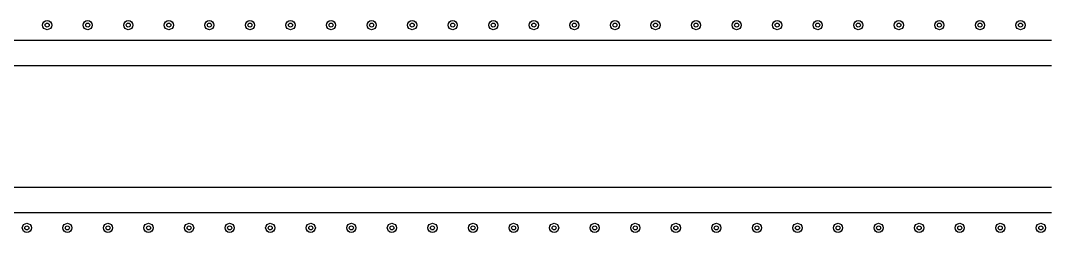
# Model space of a CAD drawing. Extents: x 97 to 313, y -171 to 213.
# Drawn here: x 212.3 to 263, y 72.1 to 82.6 of the extents above; entities that cross this region are included whole.
import ezdxf

# ---------------------------------------------------------------- set-up
doc = ezdxf.new("R2010")
doc.units = 0
doc.layers.add('BLACK', color=7, linetype='CONTINUOUS')

msp = doc.modelspace()

# ---------------------------------------------------------------- linework, layer by layer
at = {"layer": 'BLACK', "linetype": 'CONTINUOUS'}
for p, q in [((213.413, 82.3452), (213.43, 82.4313)), ((213.43, 82.2591), (213.413, 82.3452)), ((213.43, 82.4313), (213.478, 82.5043)), ((213.478, 82.1861), (213.43, 82.2591)), ((213.478, 82.5043), (213.551, 82.553)), ((213.551, 82.1373), (213.478, 82.1861)), ((213.551, 82.553), (213.638, 82.5702)), ((213.638, 82.1202), (213.551, 82.1373)), ((213.638, 82.5702), (213.724, 82.553)), ((213.724, 82.1373), (213.638, 82.1202)), ((213.724, 82.553), (213.797, 82.5043)), ((213.797, 82.1861), (213.724, 82.1373)), ((213.797, 82.5043), (213.845, 82.4313)), ((213.845, 82.2591), (213.797, 82.1861)), ((213.845, 82.4313), (213.863, 82.3452)), ((213.863, 82.3452), (213.845, 82.2591)), ((215.413, 82.3452), (215.43, 82.4313)), ((215.43, 82.2591), (215.413, 82.3452)), ((215.43, 82.4313), (215.478, 82.5043)), ((215.478, 82.1861), (215.43, 82.2591)), ((215.478, 82.5043), (215.551, 82.553)), ((215.551, 82.1373), (215.478, 82.1861)), ((215.551, 82.553), (215.638, 82.5702)), ((215.638, 82.1202), (215.551, 82.1373)), ((215.638, 82.5702), (215.724, 82.553)), ((215.724, 82.1373), (215.638, 82.1202)), ((215.724, 82.553), (215.797, 82.5043)), ((215.797, 82.1861), (215.724, 82.1373)), ((215.797, 82.5043), (215.845, 82.4313)), ((215.845, 82.2591), (215.797, 82.1861)), ((215.845, 82.4313), (215.863, 82.3452)), ((215.863, 82.3452), (215.845, 82.2591)), ((217.412, 82.3452), (217.429, 82.4313)), ((217.429, 82.2591), (217.412, 82.3452)), ((217.429, 82.4313), (217.478, 82.5043)), ((217.478, 82.1861), (217.429, 82.2591)), ((217.478, 82.5043), (217.551, 82.553)), ((217.551, 82.1373), (217.478, 82.1861)), ((217.551, 82.553), (217.637, 82.5702)), ((217.637, 82.1202), (217.551, 82.1373)), ((217.637, 82.5702), (217.723, 82.553)), ((217.723, 82.1373), (217.637, 82.1202)), ((217.723, 82.553), (217.796, 82.5043)), ((217.796, 82.1861), (217.723, 82.1373)), ((217.796, 82.5043), (217.845, 82.4313)), ((217.845, 82.2591), (217.796, 82.1861)), ((217.845, 82.4313), (217.862, 82.3452)), ((217.862, 82.3452), (217.845, 82.2591)), ((219.412, 82.3452), (219.429, 82.4313)), ((219.429, 82.2591), (219.412, 82.3452)), ((219.429, 82.4313), (219.478, 82.5043)), ((219.478, 82.1861), (219.429, 82.2591)), ((219.478, 82.5043), (219.551, 82.553)), ((219.551, 82.1373), (219.478, 82.1861)), ((219.551, 82.553), (219.637, 82.5702)), ((219.637, 82.1202), (219.551, 82.1373)), ((219.637, 82.5702), (219.723, 82.553)), ((219.723, 82.1373), (219.637, 82.1202)), ((219.723, 82.553), (219.796, 82.5043)), ((219.796, 82.1861), (219.723, 82.1373)), ((219.796, 82.5043), (219.845, 82.4313)), ((219.845, 82.2591), (219.796, 82.1861)), ((219.845, 82.4313), (219.862, 82.3452)), ((219.862, 82.3452), (219.845, 82.2591)), ((221.411, 82.3452), (221.428, 82.4313)), ((221.428, 82.2591), (221.411, 82.3452)), ((221.428, 82.4313), (221.477, 82.5043)), ((221.477, 82.1861), (221.428, 82.2591)), ((221.477, 82.5043), (221.55, 82.553)), ((221.55, 82.1373), (221.477, 82.1861)), ((221.55, 82.553), (221.636, 82.5702)), ((221.636, 82.1202), (221.55, 82.1373)), ((221.636, 82.5702), (221.722, 82.553)), ((221.722, 82.1373), (221.636, 82.1202)), ((221.722, 82.553), (221.795, 82.5043)), ((221.795, 82.1861), (221.722, 82.1373)), ((221.795, 82.5043), (221.844, 82.4313)), ((221.844, 82.2591), (221.795, 82.1861)), ((221.844, 82.4313), (221.861, 82.3452)), ((221.861, 82.3452), (221.844, 82.2591)), ((223.411, 82.3452), (223.428, 82.4313)), ((223.428, 82.2591), (223.411, 82.3452)), ((223.428, 82.4313), (223.477, 82.5043)), ((223.477, 82.1861), (223.428, 82.2591)), ((223.477, 82.5043), (223.55, 82.553)), ((223.55, 82.1373), (223.477, 82.1861)), ((223.55, 82.553), (223.636, 82.5702)), ((223.636, 82.1202), (223.55, 82.1373)), ((223.636, 82.5702), (223.722, 82.553)), ((223.722, 82.1373), (223.636, 82.1202)), ((223.722, 82.553), (223.795, 82.5043)), ((223.795, 82.1861), (223.722, 82.1373)), ((223.795, 82.5043), (223.844, 82.4313)), ((223.844, 82.2591), (223.795, 82.1861)), ((223.844, 82.4313), (223.861, 82.3452)), ((223.861, 82.3452), (223.844, 82.2591)), ((225.41, 82.3452), (225.427, 82.4313)), ((225.427, 82.2591), (225.41, 82.3452)), ((225.427, 82.4313), (225.476, 82.5043)), ((225.476, 82.1861), (225.427, 82.2591)), ((225.476, 82.5043), (225.549, 82.553)), ((225.549, 82.1373), (225.476, 82.1861)), ((225.549, 82.553), (225.635, 82.5702)), ((225.635, 82.1202), (225.549, 82.1373)), ((225.635, 82.5702), (225.721, 82.553)), ((225.721, 82.1373), (225.635, 82.1202)), ((225.721, 82.553), (225.794, 82.5043)), ((225.794, 82.1861), (225.721, 82.1373)), ((225.794, 82.5043), (225.843, 82.4313)), ((225.843, 82.2591), (225.794, 82.1861)), ((225.843, 82.4313), (225.86, 82.3452)), ((225.86, 82.3452), (225.843, 82.2591)), ((227.41, 82.3452), (227.427, 82.4313)), ((227.427, 82.2591), (227.41, 82.3452)), ((227.427, 82.4313), (227.476, 82.5043)), ((227.476, 82.1861), (227.427, 82.2591)), ((227.476, 82.5043), (227.549, 82.553)), ((227.549, 82.1373), (227.476, 82.1861)), ((227.549, 82.553), (227.635, 82.5702)), ((227.635, 82.1202), (227.549, 82.1373)), ((227.635, 82.5702), (227.721, 82.553)), ((227.721, 82.1373), (227.635, 82.1202)), ((227.721, 82.553), (227.794, 82.5043)), ((227.794, 82.1861), (227.721, 82.1373)), ((227.794, 82.5043), (227.843, 82.4313)), ((227.843, 82.2591), (227.794, 82.1861)), ((227.843, 82.4313), (227.86, 82.3452)), ((227.86, 82.3452), (227.843, 82.2591)), ((229.409, 82.3452), (229.426, 82.4313)), ((229.426, 82.2591), (229.409, 82.3452)), ((229.426, 82.4313), (229.475, 82.5043)), ((229.475, 82.1861), (229.426, 82.2591)), ((229.475, 82.5043), (229.548, 82.553)), ((229.548, 82.1373), (229.475, 82.1861)), ((229.548, 82.553), (229.634, 82.5702)), ((229.634, 82.1202), (229.548, 82.1373)), ((229.634, 82.5702), (229.72, 82.553)), ((229.72, 82.1373), (229.634, 82.1202)), ((229.72, 82.553), (229.793, 82.5043)), ((229.793, 82.1861), (229.72, 82.1373)), ((229.793, 82.5043), (229.842, 82.4313)), ((229.842, 82.2591), (229.793, 82.1861)), ((229.842, 82.4313), (229.859, 82.3452)), ((229.859, 82.3452), (229.842, 82.2591)), ((231.409, 82.3452), (231.426, 82.4313)), ((231.426, 82.2591), (231.409, 82.3452)), ((231.426, 82.4313), (231.475, 82.5043)), ((231.475, 82.1861), (231.426, 82.2591)), ((231.475, 82.5043), (231.548, 82.553)), ((231.548, 82.1373), (231.475, 82.1861)), ((231.548, 82.553), (231.634, 82.5702)), ((231.634, 82.1202), (231.548, 82.1373)), ((231.634, 82.5702), (231.72, 82.553)), ((231.72, 82.1373), (231.634, 82.1202)), ((231.72, 82.553), (231.793, 82.5043)), ((231.793, 82.1861), (231.72, 82.1373)), ((231.793, 82.5043), (231.842, 82.4313)), ((231.842, 82.2591), (231.793, 82.1861)), ((231.842, 82.4313), (231.859, 82.3452)), ((231.859, 82.3452), (231.842, 82.2591)), ((233.408, 82.3452), (233.425, 82.4313)), ((233.425, 82.2591), (233.408, 82.3452)), ((233.425, 82.4313), (233.474, 82.5043)), ((233.474, 82.1861), (233.425, 82.2591)), ((233.474, 82.5043), (233.547, 82.553)), ((233.547, 82.1373), (233.474, 82.1861)), ((233.547, 82.553), (233.633, 82.5702)), ((233.633, 82.1202), (233.547, 82.1373)), ((233.633, 82.5702), (233.719, 82.553)), ((233.719, 82.1373), (233.633, 82.1202)), ((233.719, 82.553), (233.792, 82.5043)), ((233.792, 82.1861), (233.719, 82.1373)), ((233.792, 82.5043), (233.841, 82.4313)), ((233.841, 82.2591), (233.792, 82.1861)), ((233.841, 82.4313), (233.858, 82.3452)), ((233.858, 82.3452), (233.841, 82.2591)), ((235.408, 82.3452), (235.425, 82.4313)), ((235.425, 82.2591), (235.408, 82.3452)), ((235.425, 82.4313), (235.474, 82.5043)), ((235.474, 82.1861), (235.425, 82.2591)), ((235.474, 82.5043), (235.547, 82.553)), ((235.547, 82.1373), (235.474, 82.1861)), ((235.547, 82.553), (235.633, 82.5702)), ((235.633, 82.1202), (235.547, 82.1373)), ((235.633, 82.5702), (235.719, 82.553)), ((235.719, 82.1373), (235.633, 82.1202)), ((235.719, 82.553), (235.792, 82.5043)), ((235.792, 82.1861), (235.719, 82.1373)), ((235.792, 82.5043), (235.841, 82.4313)), ((235.841, 82.2591), (235.792, 82.1861)), ((235.841, 82.4313), (235.858, 82.3452)), ((235.858, 82.3452), (235.841, 82.2591)), ((237.407, 82.3452), (237.425, 82.4313)), ((237.425, 82.2591), (237.407, 82.3452)), ((237.425, 82.4313), (237.473, 82.5043)), ((237.473, 82.1861), (237.425, 82.2591)), ((237.473, 82.5043), (237.546, 82.553)), ((237.546, 82.1373), (237.473, 82.1861)), ((237.546, 82.553), (237.632, 82.5702)), ((237.632, 82.1202), (237.546, 82.1373)), ((237.632, 82.5702), (237.719, 82.553)), ((237.719, 82.1373), (237.632, 82.1202)), ((237.719, 82.553), (237.792, 82.5043)), ((237.792, 82.1861), (237.719, 82.1373)), ((237.792, 82.5043), (237.84, 82.4313)), ((237.84, 82.2591), (237.792, 82.1861)), ((237.84, 82.4313), (237.857, 82.3452)), ((237.857, 82.3452), (237.84, 82.2591)), ((239.407, 82.3452), (239.425, 82.4313)), ((239.425, 82.2591), (239.407, 82.3452)), ((239.425, 82.4313), (239.473, 82.5043)), ((239.473, 82.1861), (239.425, 82.2591)), ((239.473, 82.5043), (239.546, 82.553)), ((239.546, 82.1373), (239.473, 82.1861)), ((239.546, 82.553), (239.632, 82.5702)), ((239.632, 82.1202), (239.546, 82.1373)), ((239.632, 82.5702), (239.719, 82.553)), ((239.719, 82.1373), (239.632, 82.1202)), ((239.719, 82.553), (239.792, 82.5043)), ((239.792, 82.1861), (239.719, 82.1373)), ((239.792, 82.5043), (239.84, 82.4313)), ((239.84, 82.2591), (239.792, 82.1861)), ((239.84, 82.4313), (239.857, 82.3452)), ((239.857, 82.3452), (239.84, 82.2591)), ((241.407, 82.3452), (241.424, 82.4313)), ((241.424, 82.2591), (241.407, 82.3452)), ((241.424, 82.4313), (241.472, 82.5043)), ((241.472, 82.1861), (241.424, 82.2591)), ((241.472, 82.5043), (241.545, 82.553)), ((241.545, 82.1373), (241.472, 82.1861)), ((241.545, 82.553), (241.632, 82.5702)), ((241.632, 82.1202), (241.545, 82.1373)), ((241.632, 82.5702), (241.718, 82.553)), ((241.718, 82.1373), (241.632, 82.1202)), ((241.718, 82.553), (241.791, 82.5043)), ((241.791, 82.1861), (241.718, 82.1373)), ((241.791, 82.5043), (241.839, 82.4313)), ((241.839, 82.2591), (241.791, 82.1861)), ((241.839, 82.4313), (241.857, 82.3452)), ((241.857, 82.3452), (241.839, 82.2591)), ((243.407, 82.3452), (243.424, 82.4313)), ((243.424, 82.2591), (243.407, 82.3452)), ((243.424, 82.4313), (243.472, 82.5043)), ((243.472, 82.1861), (243.424, 82.2591)), ((243.472, 82.5043), (243.545, 82.553)), ((243.545, 82.1373), (243.472, 82.1861)), ((243.545, 82.553), (243.632, 82.5702)), ((243.632, 82.1202), (243.545, 82.1373)), ((243.632, 82.5702), (243.718, 82.553)), ((243.718, 82.1373), (243.632, 82.1202)), ((243.718, 82.553), (243.791, 82.5043)), ((243.791, 82.1861), (243.718, 82.1373)), ((243.791, 82.5043), (243.839, 82.4313)), ((243.839, 82.2591), (243.791, 82.1861)), ((243.839, 82.4313), (243.857, 82.3452)), ((243.857, 82.3452), (243.839, 82.2591)), ((245.406, 82.3452), (245.423, 82.4313)), ((245.423, 82.2591), (245.406, 82.3452)), ((245.423, 82.4313), (245.472, 82.5043)), ((245.472, 82.1861), (245.423, 82.2591)), ((245.472, 82.5043), (245.545, 82.553)), ((245.545, 82.1373), (245.472, 82.1861)), ((245.545, 82.553), (245.631, 82.5702)), ((245.631, 82.1202), (245.545, 82.1373)), ((245.631, 82.5702), (245.717, 82.553)), ((245.717, 82.1373), (245.631, 82.1202)), ((245.717, 82.553), (245.79, 82.5043)), ((245.79, 82.1861), (245.717, 82.1373)), ((245.79, 82.5043), (245.839, 82.4313)), ((245.839, 82.2591), (245.79, 82.1861)), ((245.839, 82.4313), (245.856, 82.3452)), ((245.856, 82.3452), (245.839, 82.2591)), ((247.406, 82.3452), (247.423, 82.4313)), ((247.423, 82.2591), (247.406, 82.3452)), ((247.423, 82.4313), (247.472, 82.5043)), ((247.472, 82.1861), (247.423, 82.2591)), ((247.472, 82.5043), (247.545, 82.553)), ((247.545, 82.1373), (247.472, 82.1861)), ((247.545, 82.553), (247.631, 82.5702)), ((247.631, 82.1202), (247.545, 82.1373)), ((247.631, 82.5702), (247.717, 82.553)), ((247.717, 82.1373), (247.631, 82.1202)), ((247.717, 82.553), (247.79, 82.5043)), ((247.79, 82.1861), (247.717, 82.1373)), ((247.79, 82.5043), (247.839, 82.4313)), ((247.839, 82.2591), (247.79, 82.1861)), ((247.839, 82.4313), (247.856, 82.3452)), ((247.856, 82.3452), (247.839, 82.2591)), ((249.405, 82.3452), (249.422, 82.4313)), ((249.422, 82.2591), (249.405, 82.3452)), ((249.422, 82.4313), (249.471, 82.5043)), ((249.471, 82.1861), (249.422, 82.2591)), ((249.471, 82.5043), (249.544, 82.553)), ((249.544, 82.1373), (249.471, 82.1861)), ((249.544, 82.553), (249.63, 82.5702)), ((249.63, 82.1202), (249.544, 82.1373)), ((249.63, 82.5702), (249.716, 82.553)), ((249.716, 82.1373), (249.63, 82.1202)), ((249.716, 82.553), (249.789, 82.5043)), ((249.789, 82.1861), (249.716, 82.1373)), ((249.789, 82.5043), (249.838, 82.4313)), ((249.838, 82.2591), (249.789, 82.1861)), ((249.838, 82.4313), (249.855, 82.3452)), ((249.855, 82.3452), (249.838, 82.2591)), ((251.405, 82.3452), (251.422, 82.4313)), ((251.422, 82.2591), (251.405, 82.3452)), ((251.422, 82.4313), (251.471, 82.5043)), ((251.471, 82.1861), (251.422, 82.2591)), ((251.471, 82.5043), (251.544, 82.553)), ((251.544, 82.1373), (251.471, 82.1861)), ((251.544, 82.553), (251.63, 82.5702)), ((251.63, 82.1202), (251.544, 82.1373)), ((251.63, 82.5702), (251.716, 82.553)), ((251.716, 82.1373), (251.63, 82.1202)), ((251.716, 82.553), (251.789, 82.5043)), ((251.789, 82.1861), (251.716, 82.1373)), ((251.789, 82.5043), (251.838, 82.4313)), ((251.838, 82.2591), (251.789, 82.1861)), ((251.838, 82.4313), (251.855, 82.3452)), ((251.855, 82.3452), (251.838, 82.2591)), ((253.404, 82.3452), (253.421, 82.4313)), ((253.421, 82.2591), (253.404, 82.3452)), ((253.421, 82.4313), (253.47, 82.5043)), ((253.47, 82.1861), (253.421, 82.2591)), ((253.47, 82.5043), (253.543, 82.553)), ((253.543, 82.1373), (253.47, 82.1861)), ((253.543, 82.553), (253.629, 82.5702)), ((253.629, 82.1202), (253.543, 82.1373)), ((253.629, 82.5702), (253.715, 82.553)), ((253.715, 82.1373), (253.629, 82.1202)), ((253.715, 82.553), (253.788, 82.5043)), ((253.788, 82.1861), (253.715, 82.1373)), ((253.788, 82.5043), (253.837, 82.4313)), ((253.837, 82.2591), (253.788, 82.1861)), ((253.837, 82.4313), (253.854, 82.3452)), ((253.854, 82.3452), (253.837, 82.2591)), ((255.404, 82.3452), (255.421, 82.4313)), ((255.421, 82.2591), (255.404, 82.3452)), ((255.421, 82.4313), (255.47, 82.5043)), ((255.47, 82.1861), (255.421, 82.2591)), ((255.47, 82.5043), (255.543, 82.553)), ((255.543, 82.1373), (255.47, 82.1861)), ((255.543, 82.553), (255.629, 82.5702)), ((255.629, 82.1202), (255.543, 82.1373)), ((255.629, 82.5702), (255.715, 82.553)), ((255.715, 82.1373), (255.629, 82.1202)), ((255.715, 82.553), (255.788, 82.5043)), ((255.788, 82.1861), (255.715, 82.1373)), ((255.788, 82.5043), (255.837, 82.4313)), ((255.837, 82.2591), (255.788, 82.1861)), ((255.837, 82.4313), (255.854, 82.3452)), ((255.854, 82.3452), (255.837, 82.2591)), ((257.403, 82.3452), (257.42, 82.4313)), ((257.42, 82.2591), (257.403, 82.3452)), ((257.42, 82.4313), (257.469, 82.5043)), ((257.469, 82.1861), (257.42, 82.2591)), ((257.469, 82.5043), (257.542, 82.553)), ((257.542, 82.1373), (257.469, 82.1861)), ((257.542, 82.553), (257.628, 82.5702)), ((257.628, 82.1202), (257.542, 82.1373)), ((257.628, 82.5702), (257.714, 82.553)), ((257.714, 82.1373), (257.628, 82.1202)), ((257.714, 82.553), (257.787, 82.5043)), ((257.787, 82.1861), (257.714, 82.1373)), ((257.787, 82.5043), (257.836, 82.4313)), ((257.836, 82.2591), (257.787, 82.1861)), ((257.836, 82.4313), (257.853, 82.3452)), ((257.853, 82.3452), (257.836, 82.2591)), ((259.403, 82.3452), (259.42, 82.4313)), ((259.42, 82.2591), (259.403, 82.3452)), ((259.42, 82.4313), (259.469, 82.5043)), ((259.469, 82.1861), (259.42, 82.2591)), ((259.469, 82.5043), (259.542, 82.553)), ((259.542, 82.1373), (259.469, 82.1861)), ((259.542, 82.553), (259.628, 82.5702)), ((259.628, 82.1202), (259.542, 82.1373)), ((259.628, 82.5702), (259.714, 82.553)), ((259.714, 82.1373), (259.628, 82.1202)), ((259.714, 82.553), (259.787, 82.5043)), ((259.787, 82.1861), (259.714, 82.1373)), ((259.787, 82.5043), (259.836, 82.4313)), ((259.836, 82.2591), (259.787, 82.1861)), ((259.836, 82.4313), (259.853, 82.3452)), ((259.853, 82.3452), (259.836, 82.2591)), ((261.402, 82.3452), (261.419, 82.4313)), ((261.419, 82.2591), (261.402, 82.3452)), ((261.419, 82.4313), (261.468, 82.5043)), ((261.468, 82.1861), (261.419, 82.2591)), ((261.468, 82.5043), (261.541, 82.553)), ((261.541, 82.1373), (261.468, 82.1861)), ((261.541, 82.553), (261.627, 82.5702)), ((261.627, 82.1202), (261.541, 82.1373)), ((261.627, 82.5702), (261.713, 82.553)), ((261.713, 82.1373), (261.627, 82.1202)), ((261.713, 82.553), (261.786, 82.5043)), ((261.786, 82.1861), (261.713, 82.1373)), ((261.786, 82.5043), (261.835, 82.4313)), ((261.835, 82.2591), (261.786, 82.1861)), ((261.835, 82.4313), (261.852, 82.3452)), ((261.852, 82.3452), (261.835, 82.2591)), ((173.154, 81.5952), (263.154, 81.5952)), ((263.154, 80.3452), (173.154, 80.3452)), ((173.154, 74.3452), (263.154, 74.3452)), ((263.154, 73.0952), (173.154, 73.0952)), ((212.431, 72.4313), (212.479, 72.5043)), ((212.479, 72.5043), (212.552, 72.553)), ((212.552, 72.553), (212.638, 72.5702)), ((212.638, 72.5702), (212.724, 72.553)), ((212.724, 72.553), (212.797, 72.5043)), ((212.797, 72.5043), (212.846, 72.4313)), ((214.43, 72.4313), (214.478, 72.5043)), ((214.478, 72.5043), (214.551, 72.553)), ((214.551, 72.553), (214.638, 72.5702)), ((214.638, 72.5702), (214.724, 72.553)), ((214.724, 72.553), (214.797, 72.5043)), ((214.797, 72.5043), (214.845, 72.4313)), ((216.43, 72.4313), (216.478, 72.5043)), ((216.478, 72.5043), (216.551, 72.553)), ((216.551, 72.553), (216.638, 72.5702)), ((216.638, 72.5702), (216.724, 72.553)), ((216.724, 72.553), (216.797, 72.5043)), ((216.797, 72.5043), (216.845, 72.4313)), ((218.429, 72.4313), (218.478, 72.5043)), ((218.478, 72.5043), (218.551, 72.553)), ((218.551, 72.553), (218.637, 72.5702)), ((218.637, 72.5702), (218.723, 72.553)), ((218.723, 72.553), (218.796, 72.5043)), ((218.796, 72.5043), (218.845, 72.4313)), ((220.429, 72.4313), (220.478, 72.5043)), ((220.478, 72.5043), (220.551, 72.553)), ((220.551, 72.553), (220.637, 72.5702)), ((220.637, 72.5702), (220.723, 72.553)), ((220.723, 72.553), (220.796, 72.5043)), ((220.796, 72.5043), (220.845, 72.4313)), ((222.428, 72.4313), (222.477, 72.5043)), ((222.477, 72.5043), (222.55, 72.553)), ((222.55, 72.553), (222.636, 72.5702)), ((222.636, 72.5702), (222.722, 72.553)), ((222.722, 72.553), (222.795, 72.5043)), ((222.795, 72.5043), (222.844, 72.4313)), ((224.428, 72.4313), (224.477, 72.5043)), ((224.477, 72.5043), (224.55, 72.553)), ((224.55, 72.553), (224.636, 72.5702)), ((224.636, 72.5702), (224.722, 72.553)), ((224.722, 72.553), (224.795, 72.5043)), ((224.795, 72.5043), (224.844, 72.4313)), ((226.427, 72.4313), (226.476, 72.5043)), ((226.476, 72.5043), (226.549, 72.553)), ((226.549, 72.553), (226.635, 72.5702)), ((226.635, 72.5702), (226.721, 72.553)), ((226.721, 72.553), (226.794, 72.5043)), ((226.794, 72.5043), (226.843, 72.4313)), ((228.427, 72.4313), (228.476, 72.5043)), ((228.476, 72.5043), (228.549, 72.553)), ((228.549, 72.553), (228.635, 72.5702)), ((228.635, 72.5702), (228.721, 72.553)), ((228.721, 72.553), (228.794, 72.5043)), ((228.794, 72.5043), (228.843, 72.4313)), ((230.426, 72.4313), (230.475, 72.5043)), ((230.475, 72.5043), (230.548, 72.553)), ((230.548, 72.553), (230.634, 72.5702)), ((230.634, 72.5702), (230.72, 72.553)), ((230.72, 72.553), (230.793, 72.5043)), ((230.793, 72.5043), (230.842, 72.4313)), ((232.426, 72.4313), (232.475, 72.5043)), ((232.475, 72.5043), (232.548, 72.553)), ((232.548, 72.553), (232.634, 72.5702)), ((232.634, 72.5702), (232.72, 72.553)), ((232.72, 72.553), (232.793, 72.5043)), ((232.793, 72.5043), (232.842, 72.4313)), ((234.425, 72.4313), (234.474, 72.5043)), ((234.474, 72.5043), (234.547, 72.553)), ((234.547, 72.553), (234.633, 72.5702)), ((234.633, 72.5702), (234.719, 72.553)), ((234.719, 72.553), (234.792, 72.5043)), ((234.792, 72.5043), (234.841, 72.4313)), ((236.425, 72.4313), (236.474, 72.5043)), ((236.474, 72.5043), (236.547, 72.553)), ((236.547, 72.553), (236.633, 72.5702)), ((236.633, 72.5702), (236.719, 72.553)), ((236.719, 72.553), (236.792, 72.5043)), ((236.792, 72.5043), (236.841, 72.4313)), ((238.425, 72.4313), (238.473, 72.5043)), ((238.473, 72.5043), (238.546, 72.553)), ((238.546, 72.553), (238.632, 72.5702)), ((238.632, 72.5702), (238.719, 72.553)), ((238.719, 72.553), (238.792, 72.5043)), ((238.792, 72.5043), (238.84, 72.4313)), ((240.425, 72.4313), (240.473, 72.5043)), ((240.473, 72.5043), (240.546, 72.553)), ((240.546, 72.553), (240.632, 72.5702)), ((240.632, 72.5702), (240.719, 72.553)), ((240.719, 72.553), (240.792, 72.5043)), ((240.792, 72.5043), (240.84, 72.4313)), ((242.424, 72.4313), (242.472, 72.5043)), ((242.472, 72.5043), (242.545, 72.553)), ((242.545, 72.553), (242.632, 72.5702)), ((242.632, 72.5702), (242.718, 72.553)), ((242.718, 72.553), (242.791, 72.5043)), ((242.791, 72.5043), (242.839, 72.4313)), ((244.424, 72.4313), (244.472, 72.5043)), ((244.472, 72.5043), (244.545, 72.553)), ((244.545, 72.553), (244.632, 72.5702)), ((244.632, 72.5702), (244.718, 72.553)), ((244.718, 72.553), (244.791, 72.5043)), ((244.791, 72.5043), (244.839, 72.4313)), ((246.423, 72.4313), (246.472, 72.5043)), ((246.472, 72.5043), (246.545, 72.553)), ((246.545, 72.553), (246.631, 72.5702)), ((246.631, 72.5702), (246.717, 72.553)), ((246.717, 72.553), (246.79, 72.5043)), ((246.79, 72.5043), (246.839, 72.4313)), ((248.423, 72.4313), (248.472, 72.5043)), ((248.472, 72.5043), (248.545, 72.553)), ((248.545, 72.553), (248.631, 72.5702)), ((248.631, 72.5702), (248.717, 72.553)), ((248.717, 72.553), (248.79, 72.5043)), ((248.79, 72.5043), (248.839, 72.4313)), ((250.422, 72.4313), (250.471, 72.5043)), ((250.471, 72.5043), (250.544, 72.553)), ((250.544, 72.553), (250.63, 72.5702)), ((250.63, 72.5702), (250.716, 72.553)), ((250.716, 72.553), (250.789, 72.5043)), ((250.789, 72.5043), (250.838, 72.4313)), ((252.422, 72.4313), (252.471, 72.5043)), ((252.471, 72.5043), (252.544, 72.553)), ((252.544, 72.553), (252.63, 72.5702)), ((252.63, 72.5702), (252.716, 72.553)), ((252.716, 72.553), (252.789, 72.5043)), ((252.789, 72.5043), (252.838, 72.4313)), ((254.421, 72.4313), (254.47, 72.5043)), ((254.47, 72.5043), (254.543, 72.553)), ((254.543, 72.553), (254.629, 72.5702)), ((254.629, 72.5702), (254.715, 72.553)), ((254.715, 72.553), (254.788, 72.5043)), ((254.788, 72.5043), (254.837, 72.4313)), ((256.421, 72.4313), (256.47, 72.5043)), ((256.47, 72.5043), (256.543, 72.553)), ((256.543, 72.553), (256.629, 72.5702)), ((256.629, 72.5702), (256.715, 72.553)), ((256.715, 72.553), (256.788, 72.5043)), ((256.788, 72.5043), (256.837, 72.4313)), ((258.42, 72.4313), (258.469, 72.5043)), ((258.469, 72.5043), (258.542, 72.553)), ((258.542, 72.553), (258.628, 72.5702)), ((258.628, 72.5702), (258.714, 72.553)), ((258.714, 72.553), (258.787, 72.5043)), ((258.787, 72.5043), (258.836, 72.4313)), ((260.42, 72.4313), (260.469, 72.5043)), ((260.469, 72.5043), (260.542, 72.553)), ((260.542, 72.553), (260.628, 72.5702)), ((260.628, 72.5702), (260.714, 72.553)), ((260.714, 72.553), (260.787, 72.5043)), ((260.787, 72.5043), (260.836, 72.4313)), ((262.419, 72.4313), (262.468, 72.5043)), ((262.468, 72.5043), (262.541, 72.553)), ((262.541, 72.553), (262.627, 72.5702)), ((262.627, 72.5702), (262.713, 72.553)), ((262.713, 72.553), (262.786, 72.5043)), ((262.786, 72.5043), (262.835, 72.4313)), ((212.413, 72.3452), (212.431, 72.4313)), ((212.431, 72.2591), (212.413, 72.3452)), ((212.479, 72.1861), (212.431, 72.2591)), ((212.552, 72.1373), (212.479, 72.1861)), ((212.638, 72.1202), (212.552, 72.1373)), ((212.724, 72.1373), (212.638, 72.1202)), ((212.797, 72.1861), (212.724, 72.1373)), ((212.846, 72.2591), (212.797, 72.1861)), ((212.846, 72.4313), (212.863, 72.3452)), ((212.863, 72.3452), (212.846, 72.2591)), ((214.413, 72.3452), (214.43, 72.4313)), ((214.43, 72.2591), (214.413, 72.3452)), ((214.478, 72.1861), (214.43, 72.2591)), ((214.551, 72.1373), (214.478, 72.1861)), ((214.638, 72.1202), (214.551, 72.1373)), ((214.724, 72.1373), (214.638, 72.1202)), ((214.797, 72.1861), (214.724, 72.1373)), ((214.845, 72.2591), (214.797, 72.1861)), ((214.845, 72.4313), (214.863, 72.3452)), ((214.863, 72.3452), (214.845, 72.2591)), ((216.413, 72.3452), (216.43, 72.4313)), ((216.43, 72.2591), (216.413, 72.3452)), ((216.478, 72.1861), (216.43, 72.2591)), ((216.551, 72.1373), (216.478, 72.1861)), ((216.638, 72.1202), (216.551, 72.1373)), ((216.724, 72.1373), (216.638, 72.1202)), ((216.797, 72.1861), (216.724, 72.1373)), ((216.845, 72.2591), (216.797, 72.1861)), ((216.845, 72.4313), (216.863, 72.3452)), ((216.863, 72.3452), (216.845, 72.2591)), ((218.412, 72.3452), (218.429, 72.4313)), ((218.429, 72.2591), (218.412, 72.3452)), ((218.478, 72.1861), (218.429, 72.2591)), ((218.551, 72.1373), (218.478, 72.1861)), ((218.637, 72.1202), (218.551, 72.1373)), ((218.723, 72.1373), (218.637, 72.1202)), ((218.796, 72.1861), (218.723, 72.1373)), ((218.845, 72.2591), (218.796, 72.1861)), ((218.845, 72.4313), (218.862, 72.3452)), ((218.862, 72.3452), (218.845, 72.2591)), ((220.412, 72.3452), (220.429, 72.4313)), ((220.429, 72.2591), (220.412, 72.3452)), ((220.478, 72.1861), (220.429, 72.2591)), ((220.551, 72.1373), (220.478, 72.1861)), ((220.637, 72.1202), (220.551, 72.1373)), ((220.723, 72.1373), (220.637, 72.1202)), ((220.796, 72.1861), (220.723, 72.1373)), ((220.845, 72.2591), (220.796, 72.1861)), ((220.845, 72.4313), (220.862, 72.3452)), ((220.862, 72.3452), (220.845, 72.2591)), ((222.411, 72.3452), (222.428, 72.4313)), ((222.428, 72.2591), (222.411, 72.3452)), ((222.477, 72.1861), (222.428, 72.2591)), ((222.55, 72.1373), (222.477, 72.1861)), ((222.636, 72.1202), (222.55, 72.1373)), ((222.722, 72.1373), (222.636, 72.1202)), ((222.795, 72.1861), (222.722, 72.1373)), ((222.844, 72.2591), (222.795, 72.1861)), ((222.844, 72.4313), (222.861, 72.3452)), ((222.861, 72.3452), (222.844, 72.2591)), ((224.411, 72.3452), (224.428, 72.4313)), ((224.428, 72.2591), (224.411, 72.3452)), ((224.477, 72.1861), (224.428, 72.2591)), ((224.55, 72.1373), (224.477, 72.1861)), ((224.636, 72.1202), (224.55, 72.1373)), ((224.722, 72.1373), (224.636, 72.1202)), ((224.795, 72.1861), (224.722, 72.1373)), ((224.844, 72.2591), (224.795, 72.1861)), ((224.844, 72.4313), (224.861, 72.3452)), ((224.861, 72.3452), (224.844, 72.2591)), ((226.41, 72.3452), (226.427, 72.4313)), ((226.427, 72.2591), (226.41, 72.3452)), ((226.476, 72.1861), (226.427, 72.2591)), ((226.549, 72.1373), (226.476, 72.1861)), ((226.635, 72.1202), (226.549, 72.1373)), ((226.721, 72.1373), (226.635, 72.1202)), ((226.794, 72.1861), (226.721, 72.1373)), ((226.843, 72.2591), (226.794, 72.1861)), ((226.843, 72.4313), (226.86, 72.3452)), ((226.86, 72.3452), (226.843, 72.2591)), ((228.41, 72.3452), (228.427, 72.4313)), ((228.427, 72.2591), (228.41, 72.3452)), ((228.476, 72.1861), (228.427, 72.2591)), ((228.549, 72.1373), (228.476, 72.1861)), ((228.635, 72.1202), (228.549, 72.1373)), ((228.721, 72.1373), (228.635, 72.1202)), ((228.794, 72.1861), (228.721, 72.1373)), ((228.843, 72.2591), (228.794, 72.1861)), ((228.843, 72.4313), (228.86, 72.3452)), ((228.86, 72.3452), (228.843, 72.2591)), ((230.409, 72.3452), (230.426, 72.4313)), ((230.426, 72.2591), (230.409, 72.3452)), ((230.475, 72.1861), (230.426, 72.2591)), ((230.548, 72.1373), (230.475, 72.1861)), ((230.634, 72.1202), (230.548, 72.1373)), ((230.72, 72.1373), (230.634, 72.1202)), ((230.793, 72.1861), (230.72, 72.1373)), ((230.842, 72.2591), (230.793, 72.1861)), ((230.842, 72.4313), (230.859, 72.3452)), ((230.859, 72.3452), (230.842, 72.2591)), ((232.409, 72.3452), (232.426, 72.4313)), ((232.426, 72.2591), (232.409, 72.3452)), ((232.475, 72.1861), (232.426, 72.2591)), ((232.548, 72.1373), (232.475, 72.1861)), ((232.634, 72.1202), (232.548, 72.1373)), ((232.72, 72.1373), (232.634, 72.1202)), ((232.793, 72.1861), (232.72, 72.1373)), ((232.842, 72.2591), (232.793, 72.1861)), ((232.842, 72.4313), (232.859, 72.3452)), ((232.859, 72.3452), (232.842, 72.2591)), ((234.408, 72.3452), (234.425, 72.4313)), ((234.425, 72.2591), (234.408, 72.3452)), ((234.474, 72.1861), (234.425, 72.2591)), ((234.547, 72.1373), (234.474, 72.1861)), ((234.633, 72.1202), (234.547, 72.1373)), ((234.719, 72.1373), (234.633, 72.1202)), ((234.792, 72.1861), (234.719, 72.1373)), ((234.841, 72.2591), (234.792, 72.1861)), ((234.841, 72.4313), (234.858, 72.3452)), ((234.858, 72.3452), (234.841, 72.2591)), ((236.408, 72.3452), (236.425, 72.4313)), ((236.425, 72.2591), (236.408, 72.3452)), ((236.474, 72.1861), (236.425, 72.2591)), ((236.547, 72.1373), (236.474, 72.1861)), ((236.633, 72.1202), (236.547, 72.1373)), ((236.719, 72.1373), (236.633, 72.1202)), ((236.792, 72.1861), (236.719, 72.1373)), ((236.841, 72.2591), (236.792, 72.1861)), ((236.841, 72.4313), (236.858, 72.3452)), ((236.858, 72.3452), (236.841, 72.2591)), ((238.407, 72.3452), (238.425, 72.4313)), ((238.425, 72.2591), (238.407, 72.3452)), ((238.473, 72.1861), (238.425, 72.2591)), ((238.546, 72.1373), (238.473, 72.1861)), ((238.632, 72.1202), (238.546, 72.1373)), ((238.719, 72.1373), (238.632, 72.1202)), ((238.792, 72.1861), (238.719, 72.1373)), ((238.84, 72.2591), (238.792, 72.1861)), ((238.84, 72.4313), (238.857, 72.3452)), ((238.857, 72.3452), (238.84, 72.2591)), ((240.407, 72.3452), (240.425, 72.4313)), ((240.425, 72.2591), (240.407, 72.3452)), ((240.473, 72.1861), (240.425, 72.2591)), ((240.546, 72.1373), (240.473, 72.1861)), ((240.632, 72.1202), (240.546, 72.1373)), ((240.719, 72.1373), (240.632, 72.1202)), ((240.792, 72.1861), (240.719, 72.1373)), ((240.84, 72.2591), (240.792, 72.1861)), ((240.84, 72.4313), (240.857, 72.3452)), ((240.857, 72.3452), (240.84, 72.2591)), ((242.407, 72.3452), (242.424, 72.4313)), ((242.424, 72.2591), (242.407, 72.3452)), ((242.472, 72.1861), (242.424, 72.2591)), ((242.545, 72.1373), (242.472, 72.1861)), ((242.632, 72.1202), (242.545, 72.1373)), ((242.718, 72.1373), (242.632, 72.1202)), ((242.791, 72.1861), (242.718, 72.1373)), ((242.839, 72.2591), (242.791, 72.1861)), ((242.839, 72.4313), (242.857, 72.3452)), ((242.857, 72.3452), (242.839, 72.2591)), ((244.407, 72.3452), (244.424, 72.4313)), ((244.424, 72.2591), (244.407, 72.3452)), ((244.472, 72.1861), (244.424, 72.2591)), ((244.545, 72.1373), (244.472, 72.1861)), ((244.632, 72.1202), (244.545, 72.1373)), ((244.718, 72.1373), (244.632, 72.1202)), ((244.791, 72.1861), (244.718, 72.1373)), ((244.839, 72.2591), (244.791, 72.1861)), ((244.839, 72.4313), (244.857, 72.3452)), ((244.857, 72.3452), (244.839, 72.2591)), ((246.406, 72.3452), (246.423, 72.4313)), ((246.423, 72.2591), (246.406, 72.3452)), ((246.472, 72.1861), (246.423, 72.2591)), ((246.545, 72.1373), (246.472, 72.1861)), ((246.631, 72.1202), (246.545, 72.1373)), ((246.717, 72.1373), (246.631, 72.1202)), ((246.79, 72.1861), (246.717, 72.1373)), ((246.839, 72.2591), (246.79, 72.1861)), ((246.839, 72.4313), (246.856, 72.3452)), ((246.856, 72.3452), (246.839, 72.2591)), ((248.406, 72.3452), (248.423, 72.4313)), ((248.423, 72.2591), (248.406, 72.3452)), ((248.472, 72.1861), (248.423, 72.2591)), ((248.545, 72.1373), (248.472, 72.1861)), ((248.631, 72.1202), (248.545, 72.1373)), ((248.717, 72.1373), (248.631, 72.1202)), ((248.79, 72.1861), (248.717, 72.1373)), ((248.839, 72.2591), (248.79, 72.1861)), ((248.839, 72.4313), (248.856, 72.3452)), ((248.856, 72.3452), (248.839, 72.2591)), ((250.405, 72.3452), (250.422, 72.4313)), ((250.422, 72.2591), (250.405, 72.3452)), ((250.471, 72.1861), (250.422, 72.2591)), ((250.544, 72.1373), (250.471, 72.1861)), ((250.63, 72.1202), (250.544, 72.1373)), ((250.716, 72.1373), (250.63, 72.1202)), ((250.789, 72.1861), (250.716, 72.1373)), ((250.838, 72.2591), (250.789, 72.1861)), ((250.838, 72.4313), (250.855, 72.3452)), ((250.855, 72.3452), (250.838, 72.2591)), ((252.405, 72.3452), (252.422, 72.4313)), ((252.422, 72.2591), (252.405, 72.3452)), ((252.471, 72.1861), (252.422, 72.2591)), ((252.544, 72.1373), (252.471, 72.1861)), ((252.63, 72.1202), (252.544, 72.1373)), ((252.716, 72.1373), (252.63, 72.1202)), ((252.789, 72.1861), (252.716, 72.1373)), ((252.838, 72.2591), (252.789, 72.1861)), ((252.838, 72.4313), (252.855, 72.3452)), ((252.855, 72.3452), (252.838, 72.2591)), ((254.404, 72.3452), (254.421, 72.4313)), ((254.421, 72.2591), (254.404, 72.3452)), ((254.47, 72.1861), (254.421, 72.2591)), ((254.543, 72.1373), (254.47, 72.1861)), ((254.629, 72.1202), (254.543, 72.1373)), ((254.715, 72.1373), (254.629, 72.1202)), ((254.788, 72.1861), (254.715, 72.1373)), ((254.837, 72.2591), (254.788, 72.1861)), ((254.837, 72.4313), (254.854, 72.3452)), ((254.854, 72.3452), (254.837, 72.2591)), ((256.404, 72.3452), (256.421, 72.4313)), ((256.421, 72.2591), (256.404, 72.3452)), ((256.47, 72.1861), (256.421, 72.2591)), ((256.543, 72.1373), (256.47, 72.1861)), ((256.629, 72.1202), (256.543, 72.1373)), ((256.715, 72.1373), (256.629, 72.1202)), ((256.788, 72.1861), (256.715, 72.1373)), ((256.837, 72.2591), (256.788, 72.1861)), ((256.837, 72.4313), (256.854, 72.3452)), ((256.854, 72.3452), (256.837, 72.2591)), ((258.403, 72.3452), (258.42, 72.4313)), ((258.42, 72.2591), (258.403, 72.3452)), ((258.469, 72.1861), (258.42, 72.2591)), ((258.542, 72.1373), (258.469, 72.1861)), ((258.628, 72.1202), (258.542, 72.1373)), ((258.714, 72.1373), (258.628, 72.1202)), ((258.787, 72.1861), (258.714, 72.1373)), ((258.836, 72.2591), (258.787, 72.1861)), ((258.836, 72.4313), (258.853, 72.3452)), ((258.853, 72.3452), (258.836, 72.2591)), ((260.403, 72.3452), (260.42, 72.4313)), ((260.42, 72.2591), (260.403, 72.3452)), ((260.469, 72.1861), (260.42, 72.2591)), ((260.542, 72.1373), (260.469, 72.1861)), ((260.628, 72.1202), (260.542, 72.1373)), ((260.714, 72.1373), (260.628, 72.1202)), ((260.787, 72.1861), (260.714, 72.1373)), ((260.836, 72.2591), (260.787, 72.1861)), ((260.836, 72.4313), (260.853, 72.3452)), ((260.853, 72.3452), (260.836, 72.2591)), ((262.402, 72.3452), (262.419, 72.4313)), ((262.419, 72.2591), (262.402, 72.3452)), ((262.468, 72.1861), (262.419, 72.2591)), ((262.541, 72.1373), (262.468, 72.1861)), ((262.627, 72.1202), (262.541, 72.1373)), ((262.713, 72.1373), (262.627, 72.1202)), ((262.786, 72.1861), (262.713, 72.1373)), ((262.835, 72.2591), (262.786, 72.1861)), ((262.835, 72.4313), (262.852, 72.3452)), ((262.852, 72.3452), (262.835, 72.2591))]:
    msp.add_line(p, q, dxfattribs=at)
at = {"layer": 'BLACK'}
for centre in [(213.638, 82.3452), (215.638, 82.3452), (217.637, 82.3452), (219.637, 82.3452), (221.636, 82.3452), (223.636, 82.3452), (225.635, 82.3452), (227.635, 82.3452), (229.634, 82.3452), (231.634, 82.3452), (233.633, 82.3452), (235.633, 82.3452), (237.632, 82.3452), (239.632, 82.3452), (241.632, 82.3452), (243.632, 82.3452), (245.631, 82.3452), (247.631, 82.3452), (249.63, 82.3452), (251.63, 82.3452), (253.629, 82.3452), (255.629, 82.3452), (257.628, 82.3452), (259.628, 82.3452), (261.627, 82.3452), (212.638, 72.3452), (214.638, 72.3452), (216.638, 72.3452), (218.637, 72.3452), (220.637, 72.3452), (222.636, 72.3452), (224.636, 72.3452), (226.635, 72.3452), (228.635, 72.3452), (230.634, 72.3452), (232.634, 72.3452), (234.633, 72.3452), (236.633, 72.3452), (238.632, 72.3452), (240.632, 72.3452), (242.632, 72.3452), (244.632, 72.3452), (246.631, 72.3452), (248.631, 72.3452), (250.63, 72.3452), (252.63, 72.3452), (254.629, 72.3452), (256.629, 72.3452), (258.628, 72.3452), (260.628, 72.3452), (262.627, 72.3452)]:
    msp.add_circle(centre, 0.1, dxfattribs=at)

doc.saveas('drawing.dxf')
